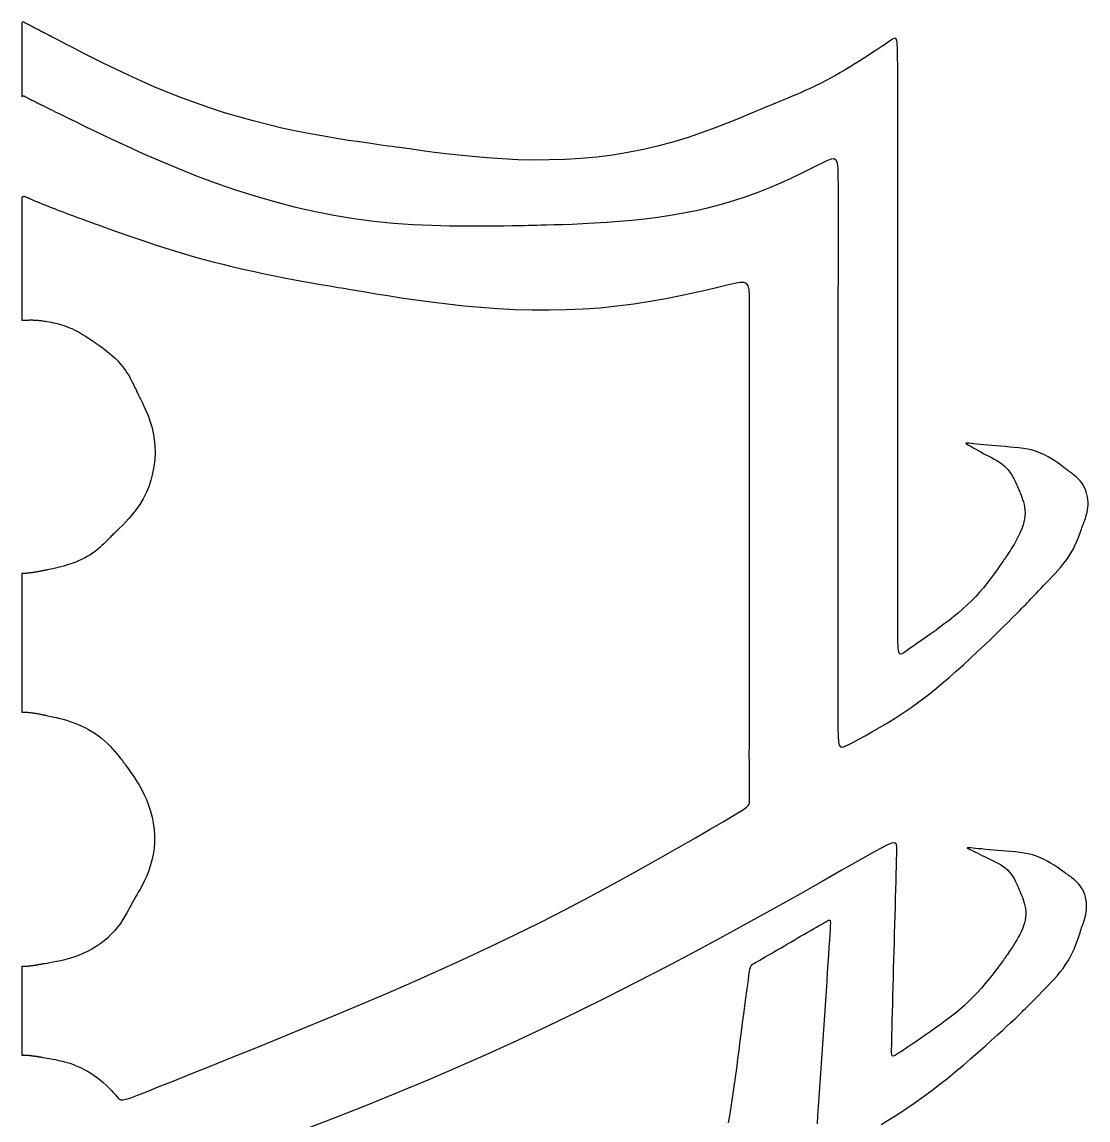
# Model space of a CAD drawing. Extents: x -10.6 to 10.6, y -20 to 20.
# Drawn here: x -10.58 to 10.62, y -1.84 to 19.98 of the extents above; entities that cross this region are included whole.
import ezdxf

# ---------------------------------------------------------------- set-up
doc = ezdxf.new("R2010")
doc.units = 0
doc.layers.add('LAYER 1', color=7, linetype='CONTINUOUS')

msp = doc.modelspace()

# ---------------------------------------------------------------- linework, layer by layer
at = {"layer": 'LAYER 1', "color": 177}
for points in [[(-10.55, 18.511), (-10.55, 18.511), (-10.549, 18.511), (-10.549, 18.511), (-10.549, 18.511), (-10.549, 18.512), (-10.548, 18.512), (-10.548, 18.512), (-10.548, 18.512), (-10.548, 18.512), (-10.548, 18.512), (-10.547, 18.512), (-10.547, 18.512), (-10.547, 18.512), (-10.547, 18.512), (-10.547, 18.513), (-10.547, 18.513), (-10.547, 18.513), (-10.546, 18.513), (-10.546, 18.512), (-10.544, 18.512), (-10.542, 18.51), (-10.538, 18.509), (-10.533, 18.506), (-10.526, 18.502), (-10.516, 18.497), (-10.504, 18.491), (-10.49, 18.484), (-10.474, 18.476), (-10.457, 18.467), (-10.438, 18.457), (-10.419, 18.447), (-10.398, 18.436), (-10.378, 18.426), (-10.357, 18.415), (-10.336, 18.405), (-10.316, 18.395), (-10.295, 18.384), (-10.274, 18.374), (-10.253, 18.363), (-10.232, 18.353), (-10.211, 18.343), (-10.191, 18.332), (-10.17, 18.322), (-10.15, 18.312), (-10.13, 18.303), (-10.112, 18.294), (-10.095, 18.285), (-10.08, 18.278), (-10.067, 18.271), (-10.056, 18.266), (-10.046, 18.261), (-10.03, 18.253), (-10.004, 18.24), (-9.962, 18.22), (-9.899, 18.189), (-9.808, 18.144), (-9.684, 18.083), (-9.523, 18.004), (-9.319, 17.904), (-9.078, 17.787), (-8.803, 17.657), (-8.5, 17.515), (-8.172, 17.367), (-7.825, 17.216), (-7.463, 17.065), (-7.091, 16.917), (-6.713, 16.777), (-6.331, 16.645), (-5.946, 16.522), (-5.558, 16.41), (-5.166, 16.308), (-4.773, 16.218), (-4.378, 16.139), (-3.981, 16.074), (-3.583, 16.023), (-3.189, 15.984), (-2.802, 15.957), (-2.43, 15.939), (-2.078, 15.929), (-1.752, 15.925), (-1.459, 15.925), (-1.204, 15.928), (-0.992, 15.931), (-0.826, 15.934), (-0.695, 15.936), (-0.592, 15.937), (-0.506, 15.939), (-0.427, 15.941), (-0.346, 15.942), (-0.254, 15.945), (-0.141, 15.948), (0.001, 15.952), (0.169, 15.957), (0.362, 15.964), (0.574, 15.973), (0.802, 15.985), (1.043, 16), (1.293, 16.018), (1.548, 16.041), (1.804, 16.069), (2.061, 16.101), (2.318, 16.14), (2.573, 16.184), (2.827, 16.234), (3.08, 16.292), (3.329, 16.357), (3.577, 16.429), (3.82, 16.51), (4.059, 16.598), (4.29, 16.69), (4.51, 16.784), (4.717, 16.878), (4.907, 16.967), (5.078, 17.051), (5.226, 17.125), (5.349, 17.188), (5.446, 17.235), (5.519, 17.262), (5.572, 17.264), (5.607, 17.235), (5.629, 17.17), (5.641, 17.064), (5.645, 16.911), (5.646, 16.707), (5.646, 16.446), (5.646, 16.135), (5.646, 15.779), (5.646, 15.386), (5.646, 14.962), (5.645, 14.515), (5.645, 14.051), (5.645, 13.577), (5.645, 13.101), (5.645, 12.624), (5.645, 12.148), (5.644, 11.671), (5.644, 11.194), (5.644, 10.718), (5.644, 10.241), (5.644, 9.765), (5.644, 9.288), (5.643, 8.814), (5.643, 8.35), (5.643, 7.902), (5.643, 7.477), (5.643, 7.083), (5.643, 6.725), (5.643, 6.412), (5.643, 6.15), (5.644, 5.944), (5.647, 5.789), (5.655, 5.68), (5.671, 5.611), (5.697, 5.577), (5.736, 5.571), (5.789, 5.589), (5.86, 5.625), (5.951, 5.673), (6.06, 5.731), (6.184, 5.799), (6.321, 5.875), (6.468, 5.959), (6.622, 6.05), (6.78, 6.148), (6.939, 6.251), (7.097, 6.359), (7.253, 6.471), (7.406, 6.587), (7.557, 6.706), (7.706, 6.828), (7.852, 6.953), (7.997, 7.08), (8.14, 7.209), (8.282, 7.339), (8.421, 7.469), (8.557, 7.598), (8.687, 7.724), (8.81, 7.843), (8.924, 7.955), (9.027, 8.057), (9.117, 8.147), (9.193, 8.222), (9.253, 8.282), (9.299, 8.329), (9.335, 8.365), (9.363, 8.392), (9.385, 8.415), (9.404, 8.435), (9.424, 8.456), (9.446, 8.48), (9.474, 8.51), (9.508, 8.545), (9.547, 8.587), (9.59, 8.633), (9.638, 8.683), (9.688, 8.736), (9.74, 8.791), (9.794, 8.848), (9.849, 8.905), (9.904, 8.963), (9.959, 9.021), (10.013, 9.08), (10.066, 9.139), (10.117, 9.2), (10.166, 9.263), (10.212, 9.326), (10.255, 9.392), (10.295, 9.459), (10.33, 9.527), (10.363, 9.594), (10.391, 9.659), (10.417, 9.72), (10.439, 9.776), (10.457, 9.826), (10.472, 9.869), (10.485, 9.903), (10.494, 9.929), (10.502, 9.95), (10.508, 9.967), (10.513, 9.982), (10.519, 9.996), (10.525, 10.012), (10.532, 10.03), (10.541, 10.054), (10.551, 10.082), (10.563, 10.115), (10.575, 10.153), (10.587, 10.194), (10.597, 10.238), (10.606, 10.285), (10.613, 10.334), (10.616, 10.384), (10.616, 10.436), (10.612, 10.488), (10.605, 10.54), (10.594, 10.591), (10.58, 10.641), (10.562, 10.69), (10.541, 10.737), (10.517, 10.781), (10.489, 10.822), (10.459, 10.859), (10.428, 10.894), (10.396, 10.925), (10.365, 10.952), (10.335, 10.977), (10.308, 10.998), (10.285, 11.015), (10.266, 11.029), (10.251, 11.04), (10.238, 11.05), (10.225, 11.059), (10.211, 11.07), (10.194, 11.083), (10.172, 11.1), (10.144, 11.121), (10.108, 11.148), (10.065, 11.18), (10.013, 11.217), (9.955, 11.257), (9.891, 11.297), (9.821, 11.338), (9.747, 11.377), (9.669, 11.412), (9.588, 11.443), (9.504, 11.468), (9.417, 11.488), (9.33, 11.503), (9.24, 11.516), (9.15, 11.526), (9.06, 11.534), (8.97, 11.541), (8.88, 11.548), (8.792, 11.555), (8.705, 11.562), (8.622, 11.57), (8.543, 11.577), (8.47, 11.585), (8.403, 11.592), (8.344, 11.598), (8.293, 11.603), (8.253, 11.608), (8.222, 11.611), (8.201, 11.612), (8.188, 11.612), (8.184, 11.609), (8.188, 11.604), (8.199, 11.597), (8.217, 11.586), (8.241, 11.572), (8.27, 11.555), (8.305, 11.535), (8.344, 11.513), (8.387, 11.489), (8.434, 11.463), (8.483, 11.436), (8.534, 11.408), (8.587, 11.38), (8.641, 11.352), (8.695, 11.324), (8.749, 11.295), (8.801, 11.264), (8.853, 11.232), (8.902, 11.198), (8.948, 11.161), (8.991, 11.121), (9.03, 11.079), (9.064, 11.034), (9.095, 10.988), (9.122, 10.942), (9.146, 10.897), (9.166, 10.855), (9.183, 10.817), (9.197, 10.784), (9.209, 10.756), (9.217, 10.735), (9.225, 10.718), (9.231, 10.703), (9.237, 10.689), (9.243, 10.674), (9.25, 10.657), (9.259, 10.636), (9.27, 10.609), (9.284, 10.576), (9.299, 10.537), (9.315, 10.494), (9.33, 10.445), (9.344, 10.394), (9.354, 10.339), (9.361, 10.282), (9.364, 10.223), (9.361, 10.164), (9.353, 10.104), (9.34, 10.045), (9.323, 9.985), (9.303, 9.926), (9.28, 9.867), (9.255, 9.81), (9.228, 9.754), (9.2, 9.7), (9.172, 9.648), (9.144, 9.598), (9.116, 9.552), (9.089, 9.51), (9.065, 9.471), (9.042, 9.437), (9.023, 9.408), (9.007, 9.384), (8.994, 9.365), (8.983, 9.349), (8.972, 9.333), (8.96, 9.315), (8.945, 9.293), (8.927, 9.266), (8.902, 9.231), (8.871, 9.185), (8.831, 9.129), (8.785, 9.062), (8.731, 8.989), (8.671, 8.908), (8.606, 8.824), (8.536, 8.737), (8.461, 8.649), (8.382, 8.563), (8.3, 8.478), (8.215, 8.396), (8.127, 8.317), (8.038, 8.239), (7.946, 8.164), (7.853, 8.09), (7.759, 8.018), (7.664, 7.947), (7.568, 7.877), (7.474, 7.809), (7.381, 7.743), (7.292, 7.681), (7.208, 7.623), (7.13, 7.569), (7.061, 7.522), (7, 7.481), (6.951, 7.447), (6.912, 7.424), (6.884, 7.418), (6.863, 7.436), (6.849, 7.482), (6.841, 7.564), (6.837, 7.688), (6.836, 7.861), (6.835, 8.088), (6.835, 8.372), (6.835, 8.709), (6.834, 9.09), (6.834, 9.508), (6.834, 9.957), (6.833, 10.428), (6.833, 10.915), (6.833, 11.41), (6.833, 11.907), (6.832, 12.404), (6.832, 12.9), (6.832, 13.397), (6.832, 13.894), (6.833, 14.391), (6.833, 14.888), (6.833, 15.384), (6.833, 15.881), (6.833, 16.373), (6.833, 16.854), (6.832, 17.316), (6.832, 17.752), (6.832, 18.155), (6.832, 18.517), (6.832, 18.832), (6.832, 19.091), (6.831, 19.293), (6.829, 19.444), (6.824, 19.549), (6.814, 19.615), (6.798, 19.648), (6.775, 19.655), (6.743, 19.642), (6.702, 19.615), (6.649, 19.58), (6.587, 19.538), (6.516, 19.491), (6.438, 19.439), (6.353, 19.383), (6.264, 19.325), (6.172, 19.266), (6.078, 19.206), (5.982, 19.146), (5.886, 19.087), (5.79, 19.029), (5.692, 18.972), (5.595, 18.916), (5.496, 18.862), (5.397, 18.808), (5.297, 18.757), (5.196, 18.707), (5.095, 18.659), (4.996, 18.614), (4.9, 18.571), (4.809, 18.531), (4.724, 18.496), (4.647, 18.464), (4.58, 18.436), (4.525, 18.413), (4.48, 18.395), (4.441, 18.379), (4.402, 18.363), (4.357, 18.344), (4.3, 18.32), (4.227, 18.29), (4.131, 18.249), (4.006, 18.196), (3.848, 18.13), (3.66, 18.051), (3.444, 17.965), (3.204, 17.873), (2.944, 17.779), (2.668, 17.685), (2.379, 17.596), (2.081, 17.515), (1.778, 17.443), (1.471, 17.383), (1.161, 17.333), (0.849, 17.294), (0.536, 17.265), (0.221, 17.246), (-0.093, 17.236), (-0.407, 17.235), (-0.72, 17.242), (-1.029, 17.256), (-1.33, 17.277), (-1.62, 17.302), (-1.893, 17.33), (-2.147, 17.359), (-2.375, 17.387), (-2.575, 17.414), (-2.741, 17.436), (-2.873, 17.455), (-2.978, 17.469), (-3.064, 17.481), (-3.14, 17.491), (-3.216, 17.502), (-3.299, 17.513), (-3.398, 17.527), (-3.522, 17.545), (-3.679, 17.567), (-3.867, 17.594), (-4.082, 17.626), (-4.32, 17.663), (-4.576, 17.707), (-4.846, 17.755), (-5.126, 17.81), (-5.411, 17.871), (-5.697, 17.938), (-5.982, 18.011), (-6.266, 18.09), (-6.548, 18.175), (-6.829, 18.266), (-7.108, 18.362), (-7.385, 18.464), (-7.659, 18.571), (-7.931, 18.684), (-8.199, 18.801), (-8.459, 18.919), (-8.709, 19.037), (-8.945, 19.152), (-9.163, 19.26), (-9.36, 19.36), (-9.532, 19.449), (-9.676, 19.523), (-9.79, 19.583), (-9.877, 19.628), (-9.941, 19.661), (-9.986, 19.684), (-10.016, 19.7), (-10.035, 19.71), (-10.048, 19.716), (-10.057, 19.721), (-10.069, 19.727), (-10.082, 19.734), (-10.097, 19.742), (-10.114, 19.751), (-10.132, 19.76), (-10.152, 19.77), (-10.172, 19.781), (-10.193, 19.791), (-10.214, 19.802), (-10.235, 19.813), (-10.256, 19.823), (-10.276, 19.834), (-10.297, 19.844), (-10.318, 19.855), (-10.339, 19.866), (-10.36, 19.877), (-10.381, 19.888), (-10.401, 19.899), (-10.421, 19.909), (-10.441, 19.92), (-10.459, 19.93), (-10.477, 19.939), (-10.492, 19.948), (-10.506, 19.956), (-10.518, 19.962), (-10.527, 19.967), (-10.534, 19.971), (-10.539, 19.974), (-10.542, 19.976), (-10.545, 19.977), (-10.546, 19.978), (-10.546, 19.978), (-10.547, 19.978), (-10.547, 19.978), (-10.547, 19.978), (-10.547, 19.978), (-10.547, 19.978), (-10.547, 19.978), (-10.547, 19.977), (-10.548, 19.977), (-10.548, 19.977), (-10.548, 19.977), (-10.548, 19.977), (-10.548, 19.977), (-10.549, 19.977), (-10.549, 19.977), (-10.549, 19.977), (-10.549, 19.977), (-10.55, 19.977), (-10.55, 19.977), (-10.55, 19.976), (-10.55, 19.976), (-10.55, 19.976), (-10.551, 19.976), (-10.551, 19.976), (-10.551, 19.976), (-10.551, 19.976), (-10.551, 19.976), (-10.551, 19.976), (-10.551, 19.976), (-10.551, 19.976), (-10.551, 19.976), (-10.552, 19.975), (-10.552, 19.975), (-10.552, 19.975), (-10.552, 19.975), (-10.553, 19.975), (-10.554, 19.975), (-10.554, 19.974), (-10.555, 19.974), (-10.556, 19.974), (-10.557, 19.973), (-10.558, 19.973), (-10.559, 19.972), (-10.56, 19.972), (-10.561, 19.972), (-10.562, 19.971), (-10.563, 19.971), (-10.564, 19.97), (-10.565, 19.97), (-10.566, 19.969), (-10.567, 19.969), (-10.568, 19.968), (-10.569, 19.968), (-10.57, 19.967), (-10.571, 19.967), (-10.572, 19.967), (-10.572, 19.966), (-10.573, 19.966), (-10.574, 19.965), (-10.574, 19.965), (-10.575, 19.965), (-10.575, 19.965), (-10.575, 19.965), (-10.575, 19.965), (-10.576, 19.965), (-10.576, 19.965), (-10.576, 19.965), (-10.576, 19.965), (-10.576, 19.964), (-10.576, 19.963), (-10.576, 19.958), (-10.576, 19.947), (-10.576, 19.926), (-10.576, 19.894), (-10.576, 19.848), (-10.576, 19.785), (-10.576, 19.703), (-10.576, 19.601), (-10.576, 19.483), (-10.576, 19.356), (-10.576, 19.224), (-10.576, 19.092), (-10.576, 18.965), (-10.576, 18.85), (-10.576, 18.749), (-10.576, 18.669), (-10.576, 18.608), (-10.576, 18.564), (-10.576, 18.533), (-10.576, 18.514), (-10.576, 18.503), (-10.576, 18.499), (-10.576, 18.498), (-10.576, 18.498), (-10.576, 18.498), (-10.576, 18.498), (-10.576, 18.498), (-10.575, 18.498), (-10.575, 18.498), (-10.575, 18.498), (-10.575, 18.498), (-10.574, 18.498), (-10.574, 18.499), (-10.573, 18.499), (-10.572, 18.499), (-10.571, 18.5), (-10.571, 18.5), (-10.57, 18.501), (-10.569, 18.501), (-10.568, 18.502), (-10.567, 18.502), (-10.566, 18.503), (-10.565, 18.503), (-10.564, 18.504), (-10.563, 18.504), (-10.562, 18.505), (-10.561, 18.505), (-10.56, 18.506), (-10.559, 18.506), (-10.558, 18.507), (-10.557, 18.507), (-10.556, 18.508), (-10.555, 18.508), (-10.554, 18.509), (-10.554, 18.509), (-10.553, 18.509), (-10.552, 18.51), (-10.552, 18.51), (-10.552, 18.51), (-10.552, 18.51), (-10.551, 18.51), (-10.551, 18.51), (-10.551, 18.51), (-10.551, 18.51), (-10.551, 18.51), (-10.551, 18.511), (-10.551, 18.511), (-10.551, 18.511), (-10.551, 18.511), (-10.55, 18.511), (-10.55, 18.511), (-10.55, 18.511)], [(-10.477, -0.548), (-10.468, -0.549), (-10.459, -0.549), (-10.45, -0.55), (-10.441, -0.551), (-10.431, -0.552), (-10.422, -0.553), (-10.413, -0.554), (-10.404, -0.555), (-10.395, -0.556), (-10.386, -0.557), (-10.378, -0.558), (-10.369, -0.559), (-10.362, -0.56), (-10.355, -0.561), (-10.348, -0.562), (-10.343, -0.562), (-10.338, -0.563), (-10.335, -0.563), (-10.332, -0.564), (-10.33, -0.564), (-10.329, -0.564), (-10.327, -0.564), (-10.325, -0.565), (-10.323, -0.565), (-10.321, -0.565), (-10.318, -0.565), (-10.315, -0.566), (-10.311, -0.566), (-10.307, -0.567), (-10.302, -0.567), (-10.297, -0.568), (-10.293, -0.569), (-10.288, -0.57), (-10.283, -0.57), (-10.278, -0.571), (-10.273, -0.572), (-10.269, -0.573), (-10.264, -0.574), (-10.259, -0.575), (-10.254, -0.576), (-10.249, -0.577), (-10.245, -0.578), (-10.24, -0.579), (-10.235, -0.58), (-10.231, -0.58), (-10.227, -0.581), (-10.223, -0.582), (-10.22, -0.582), (-10.217, -0.583), (-10.215, -0.583), (-10.212, -0.584), (-10.208, -0.584), (-10.2, -0.586), (-10.188, -0.588), (-10.171, -0.59), (-10.147, -0.594), (-10.116, -0.599), (-10.075, -0.606), (-10.026, -0.614), (-9.971, -0.625), (-9.909, -0.637), (-9.843, -0.651), (-9.773, -0.668), (-9.701, -0.688), (-9.627, -0.71), (-9.554, -0.736), (-9.482, -0.764), (-9.411, -0.796), (-9.341, -0.83), (-9.273, -0.867), (-9.206, -0.907), (-9.141, -0.95), (-9.077, -0.995), (-9.017, -1.043), (-8.958, -1.093), (-8.903, -1.144), (-8.851, -1.194), (-8.804, -1.243), (-8.761, -1.289), (-8.722, -1.332), (-8.689, -1.369), (-8.662, -1.4), (-8.639, -1.423), (-8.611, -1.436), (-8.569, -1.437), (-8.506, -1.424), (-8.413, -1.393), (-8.281, -1.344), (-8.101, -1.274), (-7.865, -1.18), (-7.568, -1.062), (-7.216, -0.921), (-6.816, -0.761), (-6.376, -0.584), (-5.905, -0.393), (-5.41, -0.191), (-4.9, 0.019), (-4.381, 0.234), (-3.862, 0.452), (-3.343, 0.673), (-2.826, 0.898), (-2.31, 1.126), (-1.797, 1.359), (-1.286, 1.597), (-0.778, 1.84), (-0.273, 2.09), (0.228, 2.346), (0.72, 2.605), (1.196, 2.863), (1.651, 3.113), (2.076, 3.352), (2.465, 3.573), (2.811, 3.772), (3.107, 3.944), (3.347, 4.083), (3.532, 4.191), (3.668, 4.273), (3.764, 4.333), (3.826, 4.377), (3.862, 4.41), (3.878, 4.437), (3.883, 4.463), (3.883, 4.494), (3.883, 4.532), (3.883, 4.576), (3.883, 4.626), (3.883, 4.681), (3.883, 4.739), (3.883, 4.799), (3.883, 4.861), (3.883, 4.924), (3.883, 4.988), (3.883, 5.051), (3.883, 5.114), (3.883, 5.177), (3.883, 5.24), (3.883, 5.303), (3.882, 5.366), (3.882, 5.43), (3.882, 5.492), (3.883, 5.554), (3.883, 5.615), (3.883, 5.672), (3.883, 5.725), (3.883, 5.774), (3.883, 5.817), (3.883, 5.853), (3.883, 5.882), (3.883, 5.91), (3.883, 5.941), (3.883, 5.983), (3.883, 6.042), (3.884, 6.124), (3.884, 6.236), (3.884, 6.384), (3.884, 6.574), (3.884, 6.804), (3.884, 7.07), (3.884, 7.366), (3.885, 7.686), (3.885, 8.025), (3.885, 8.377), (3.885, 8.738), (3.885, 9.101), (3.885, 9.464), (3.886, 9.827), (3.886, 10.191), (3.886, 10.554), (3.886, 10.917), (3.886, 11.28), (3.886, 11.644), (3.886, 12.007), (3.886, 12.368), (3.886, 12.722), (3.886, 13.063), (3.886, 13.386), (3.886, 13.686), (3.886, 13.956), (3.886, 14.192), (3.887, 14.388), (3.885, 14.541), (3.878, 14.655), (3.861, 14.733), (3.828, 14.781), (3.774, 14.801), (3.695, 14.8), (3.586, 14.78), (3.442, 14.746), (3.259, 14.702), (3.041, 14.651), (2.793, 14.596), (2.518, 14.538), (2.222, 14.479), (1.909, 14.424), (1.584, 14.373), (1.251, 14.329), (0.916, 14.295), (0.579, 14.271), (0.241, 14.256), (-0.098, 14.25), (-0.437, 14.252), (-0.776, 14.262), (-1.114, 14.28), (-1.452, 14.304), (-1.788, 14.335), (-2.119, 14.371), (-2.441, 14.41), (-2.749, 14.452), (-3.039, 14.494), (-3.304, 14.535), (-3.542, 14.573), (-3.746, 14.607), (-3.912, 14.635), (-4.042, 14.657), (-4.144, 14.674), (-4.224, 14.688), (-4.292, 14.699), (-4.355, 14.71), (-4.421, 14.721), (-4.498, 14.735), (-4.594, 14.751), (-4.713, 14.772), (-4.853, 14.797), (-5.01, 14.825), (-5.182, 14.857), (-5.366, 14.891), (-5.557, 14.929), (-5.755, 14.969), (-5.954, 15.011), (-6.154, 15.056), (-6.353, 15.102), (-6.551, 15.15), (-6.75, 15.201), (-6.947, 15.254), (-7.144, 15.308), (-7.341, 15.365), (-7.536, 15.424), (-7.731, 15.485), (-7.922, 15.547), (-8.107, 15.608), (-8.283, 15.668), (-8.447, 15.724), (-8.596, 15.777), (-8.729, 15.824), (-8.841, 15.864), (-8.931, 15.896), (-9, 15.921), (-9.053, 15.94), (-9.092, 15.954), (-9.122, 15.964), (-9.146, 15.973), (-9.169, 15.981), (-9.193, 15.99), (-9.223, 16), (-9.259, 16.013), (-9.301, 16.029), (-9.348, 16.045), (-9.398, 16.064), (-9.452, 16.083), (-9.508, 16.104), (-9.565, 16.125), (-9.623, 16.146), (-9.68, 16.168), (-9.738, 16.19), (-9.795, 16.211), (-9.853, 16.234), (-9.91, 16.256), (-9.967, 16.279), (-10.024, 16.301), (-10.082, 16.324), (-10.138, 16.348), (-10.194, 16.37), (-10.248, 16.393), (-10.298, 16.414), (-10.346, 16.434), (-10.388, 16.452), (-10.426, 16.467), (-10.457, 16.481), (-10.481, 16.491), (-10.5, 16.499), (-10.513, 16.504), (-10.522, 16.508), (-10.528, 16.511), (-10.531, 16.512), (-10.533, 16.512), (-10.533, 16.512), (-10.533, 16.512), (-10.534, 16.512), (-10.535, 16.512), (-10.535, 16.511), (-10.536, 16.511), (-10.537, 16.511), (-10.537, 16.511), (-10.538, 16.51), (-10.539, 16.51), (-10.54, 16.51), (-10.541, 16.509), (-10.541, 16.509), (-10.542, 16.509), (-10.543, 16.508), (-10.544, 16.508), (-10.545, 16.508), (-10.545, 16.507), (-10.546, 16.507), (-10.547, 16.507), (-10.548, 16.506), (-10.548, 16.506), (-10.549, 16.506), (-10.549, 16.506), (-10.55, 16.506), (-10.55, 16.506), (-10.551, 16.505), (-10.551, 16.505), (-10.551, 16.505), (-10.551, 16.505), (-10.552, 16.505), (-10.552, 16.505), (-10.552, 16.505), (-10.553, 16.505), (-10.553, 16.505), (-10.554, 16.504), (-10.555, 16.504), (-10.556, 16.504), (-10.557, 16.503), (-10.558, 16.503), (-10.559, 16.503), (-10.56, 16.502), (-10.561, 16.502), (-10.562, 16.502), (-10.563, 16.501), (-10.564, 16.501), (-10.565, 16.501), (-10.566, 16.5), (-10.567, 16.5), (-10.568, 16.5), (-10.569, 16.499), (-10.57, 16.499), (-10.571, 16.499), (-10.571, 16.498), (-10.572, 16.498), (-10.573, 16.498), (-10.574, 16.498), (-10.574, 16.497), (-10.575, 16.497), (-10.575, 16.497), (-10.575, 16.497), (-10.575, 16.497), (-10.576, 16.497), (-10.576, 16.497), (-10.576, 16.497), (-10.576, 16.497), (-10.576, 16.497), (-10.576, 16.494), (-10.576, 16.485), (-10.576, 16.465), (-10.576, 16.429), (-10.576, 16.372), (-10.576, 16.292), (-10.576, 16.182), (-10.576, 16.038), (-10.576, 15.862), (-10.576, 15.661), (-10.576, 15.444), (-10.576, 15.221), (-10.576, 15), (-10.576, 14.79), (-10.576, 14.6), (-10.576, 14.439), (-10.576, 14.313), (-10.576, 14.218), (-10.576, 14.15), (-10.576, 14.104), (-10.576, 14.076), (-10.576, 14.062), (-10.576, 14.057), (-10.576, 14.056), (-10.576, 14.056), (-10.576, 14.056), (-10.576, 14.056), (-10.576, 14.056), (-10.575, 14.056), (-10.575, 14.056), (-10.575, 14.056), (-10.575, 14.056), (-10.574, 14.056), (-10.573, 14.056), (-10.573, 14.056), (-10.572, 14.056), (-10.571, 14.056), (-10.57, 14.056), (-10.569, 14.055), (-10.568, 14.055), (-10.567, 14.055), (-10.566, 14.055), (-10.565, 14.055), (-10.564, 14.055), (-10.563, 14.055), (-10.562, 14.055), (-10.561, 14.055), (-10.56, 14.055), (-10.559, 14.055), (-10.558, 14.055), (-10.557, 14.055), (-10.556, 14.055), (-10.555, 14.055), (-10.554, 14.055), (-10.554, 14.055), (-10.553, 14.055), (-10.553, 14.055), (-10.552, 14.055), (-10.551, 14.055), (-10.55, 14.055), (-10.549, 14.055), (-10.546, 14.055), (-10.543, 14.055), (-10.538, 14.055), (-10.532, 14.056), (-10.524, 14.056), (-10.514, 14.056), (-10.504, 14.056), (-10.492, 14.056), (-10.479, 14.057), (-10.466, 14.057), (-10.452, 14.057), (-10.439, 14.057), (-10.425, 14.058), (-10.411, 14.058), (-10.397, 14.058), (-10.383, 14.058), (-10.369, 14.058), (-10.355, 14.057), (-10.341, 14.057), (-10.327, 14.057), (-10.313, 14.056), (-10.299, 14.055), (-10.286, 14.054), (-10.273, 14.053), (-10.261, 14.052), (-10.251, 14.051), (-10.241, 14.05), (-10.232, 14.049), (-10.226, 14.048), (-10.22, 14.048), (-10.215, 14.047), (-10.208, 14.046), (-10.201, 14.045), (-10.19, 14.044), (-10.177, 14.042), (-10.159, 14.039), (-10.135, 14.035), (-10.106, 14.031), (-10.073, 14.025), (-10.035, 14.019), (-9.994, 14.011), (-9.95, 14.002), (-9.905, 13.992), (-9.859, 13.981), (-9.812, 13.968), (-9.766, 13.954), (-9.72, 13.939), (-9.674, 13.922), (-9.629, 13.904), (-9.584, 13.885), (-9.54, 13.864), (-9.496, 13.843), (-9.453, 13.82), (-9.411, 13.796), (-9.371, 13.772), (-9.332, 13.748), (-9.295, 13.725), (-9.261, 13.703), (-9.231, 13.682), (-9.204, 13.664), (-9.181, 13.648), (-9.163, 13.636), (-9.149, 13.626), (-9.137, 13.618), (-9.127, 13.61), (-9.116, 13.603), (-9.104, 13.595), (-9.09, 13.585), (-9.072, 13.573), (-9.05, 13.557), (-9.022, 13.538), (-8.991, 13.516), (-8.957, 13.491), (-8.92, 13.463), (-8.881, 13.433), (-8.841, 13.401), (-8.801, 13.367), (-8.762, 13.332), (-8.723, 13.296), (-8.686, 13.258), (-8.65, 13.22), (-8.615, 13.18), (-8.581, 13.139), (-8.548, 13.097), (-8.517, 13.054), (-8.488, 13.01), (-8.46, 12.966), (-8.434, 12.921), (-8.411, 12.878), (-8.389, 12.837), (-8.369, 12.798), (-8.352, 12.763), (-8.337, 12.732), (-8.325, 12.706), (-8.315, 12.686), (-8.307, 12.668), (-8.299, 12.651), (-8.29, 12.632), (-8.278, 12.609), (-8.263, 12.579), (-8.244, 12.54), (-8.218, 12.489), (-8.186, 12.425), (-8.15, 12.348), (-8.11, 12.259), (-8.07, 12.161), (-8.031, 12.053), (-7.996, 11.937), (-7.967, 11.814), (-7.945, 11.686), (-7.932, 11.554), (-7.93, 11.419), (-7.937, 11.282), (-7.953, 11.144), (-7.979, 11.008), (-8.013, 10.875), (-8.056, 10.746), (-8.108, 10.622), (-8.168, 10.505), (-8.234, 10.395), (-8.304, 10.293), (-8.376, 10.2), (-8.448, 10.116), (-8.517, 10.041), (-8.58, 9.975), (-8.636, 9.92), (-8.682, 9.876), (-8.718, 9.841), (-8.745, 9.814), (-8.767, 9.793), (-8.784, 9.776), (-8.799, 9.761), (-8.814, 9.745), (-8.831, 9.728), (-8.853, 9.706), (-8.879, 9.679), (-8.91, 9.647), (-8.945, 9.612), (-8.985, 9.575), (-9.028, 9.537), (-9.073, 9.498), (-9.122, 9.459), (-9.173, 9.423), (-9.225, 9.388), (-9.279, 9.356), (-9.334, 9.325), (-9.391, 9.297), (-9.449, 9.271), (-9.507, 9.247), (-9.567, 9.225), (-9.627, 9.204), (-9.687, 9.186), (-9.746, 9.169), (-9.804, 9.153), (-9.859, 9.14), (-9.911, 9.127), (-9.959, 9.117), (-10.001, 9.108), (-10.037, 9.101), (-10.065, 9.095), (-10.087, 9.09), (-10.104, 9.087), (-10.116, 9.084), (-10.125, 9.082), (-10.133, 9.081), (-10.139, 9.079), (-10.147, 9.078), (-10.155, 9.076), (-10.166, 9.074), (-10.178, 9.071), (-10.192, 9.069), (-10.207, 9.066), (-10.222, 9.063), (-10.239, 9.06), (-10.255, 9.056), (-10.272, 9.053), (-10.289, 9.05), (-10.306, 9.048), (-10.323, 9.045), (-10.34, 9.042), (-10.357, 9.04), (-10.374, 9.037), (-10.391, 9.035), (-10.409, 9.033), (-10.425, 9.031), (-10.442, 9.029), (-10.458, 9.028), (-10.473, 9.026), (-10.487, 9.025), (-10.5, 9.024), (-10.511, 9.023), (-10.521, 9.022), (-10.528, 9.021), (-10.533, 9.021), (-10.537, 9.021), (-10.54, 9.02), (-10.542, 9.02), (-10.543, 9.02), (-10.543, 9.02), (-10.543, 9.02), (-10.544, 9.02), (-10.544, 9.02), (-10.544, 9.02), (-10.544, 9.02), (-10.545, 9.02), (-10.545, 9.02), (-10.545, 9.02), (-10.546, 9.02), (-10.546, 9.02), (-10.546, 9.02), (-10.547, 9.02), (-10.547, 9.02), (-10.547, 9.021), (-10.548, 9.021), (-10.548, 9.021), (-10.548, 9.021), (-10.549, 9.021), (-10.549, 9.021), (-10.549, 9.021), (-10.55, 9.021), (-10.55, 9.021), (-10.55, 9.021), (-10.551, 9.021), (-10.551, 9.021), (-10.551, 9.021), (-10.551, 9.021), (-10.551, 9.021), (-10.551, 9.021), (-10.551, 9.021), (-10.552, 9.021), (-10.552, 9.021), (-10.552, 9.021), (-10.553, 9.021), (-10.553, 9.021), (-10.554, 9.021), (-10.555, 9.021), (-10.556, 9.021), (-10.557, 9.021), (-10.558, 9.021), (-10.559, 9.021), (-10.56, 9.021), (-10.561, 9.021), (-10.562, 9.022), (-10.563, 9.022), (-10.564, 9.022), (-10.565, 9.022), (-10.566, 9.022), (-10.567, 9.022), (-10.568, 9.022), (-10.569, 9.022), (-10.57, 9.022), (-10.571, 9.023), (-10.572, 9.023), (-10.572, 9.023), (-10.573, 9.023), (-10.574, 9.023), (-10.574, 9.023), (-10.575, 9.023), (-10.575, 9.023), (-10.575, 9.023), (-10.575, 9.023), (-10.576, 9.023), (-10.576, 9.023), (-10.576, 9.023), (-10.576, 9.023), (-10.576, 9.023), (-10.576, 9.02), (-10.576, 9.009), (-10.576, 8.986), (-10.576, 8.944), (-10.576, 8.88), (-10.576, 8.788), (-10.576, 8.662), (-10.576, 8.499), (-10.576, 8.299), (-10.576, 8.071), (-10.576, 7.826), (-10.576, 7.573), (-10.576, 7.324), (-10.576, 7.087), (-10.576, 6.873), (-10.576, 6.692), (-10.576, 6.551), (-10.576, 6.444), (-10.576, 6.368), (-10.576, 6.317), (-10.576, 6.286), (-10.576, 6.27), (-10.576, 6.265), (-10.576, 6.264), (-10.576, 6.264), (-10.576, 6.264), (-10.576, 6.264), (-10.576, 6.264), (-10.575, 6.264), (-10.575, 6.264), (-10.575, 6.264), (-10.574, 6.264), (-10.574, 6.264), (-10.573, 6.264), (-10.573, 6.264), (-10.572, 6.264), (-10.571, 6.265), (-10.57, 6.265), (-10.569, 6.265), (-10.568, 6.265), (-10.567, 6.265), (-10.566, 6.265), (-10.565, 6.265), (-10.564, 6.265), (-10.563, 6.266), (-10.562, 6.266), (-10.561, 6.266), (-10.56, 6.266), (-10.559, 6.266), (-10.558, 6.266), (-10.557, 6.266), (-10.556, 6.266), (-10.555, 6.266), (-10.554, 6.266), (-10.554, 6.267), (-10.553, 6.267), (-10.553, 6.267), (-10.552, 6.267), (-10.552, 6.267), (-10.552, 6.267), (-10.551, 6.267), (-10.551, 6.267), (-10.551, 6.267), (-10.551, 6.267), (-10.551, 6.267), (-10.551, 6.267), (-10.55, 6.267), (-10.55, 6.267), (-10.55, 6.267), (-10.55, 6.267), (-10.549, 6.267), (-10.549, 6.267), (-10.549, 6.267), (-10.548, 6.267), (-10.548, 6.267), (-10.547, 6.267), (-10.547, 6.267), (-10.547, 6.268), (-10.546, 6.268), (-10.546, 6.268), (-10.545, 6.268), (-10.545, 6.268), (-10.545, 6.268), (-10.544, 6.268), (-10.544, 6.268), (-10.544, 6.268), (-10.543, 6.268), (-10.543, 6.268), (-10.543, 6.268), (-10.542, 6.268), (-10.542, 6.268), (-10.541, 6.268), (-10.54, 6.268), (-10.538, 6.268), (-10.534, 6.267), (-10.53, 6.267), (-10.523, 6.267), (-10.515, 6.266), (-10.504, 6.266), (-10.492, 6.265), (-10.478, 6.264), (-10.464, 6.263), (-10.448, 6.262), (-10.431, 6.26), (-10.414, 6.259), (-10.397, 6.257), (-10.38, 6.255), (-10.363, 6.253), (-10.347, 6.25), (-10.33, 6.248), (-10.313, 6.245), (-10.296, 6.242), (-10.279, 6.239), (-10.262, 6.236), (-10.245, 6.233), (-10.229, 6.23), (-10.213, 6.227), (-10.198, 6.224), (-10.184, 6.221), (-10.171, 6.218), (-10.16, 6.216), (-10.15, 6.214), (-10.142, 6.212), (-10.135, 6.211), (-10.128, 6.209), (-10.118, 6.207), (-10.105, 6.205), (-10.088, 6.201), (-10.064, 6.196), (-10.032, 6.189), (-9.992, 6.181), (-9.943, 6.17), (-9.887, 6.158), (-9.825, 6.143), (-9.758, 6.125), (-9.688, 6.105), (-9.616, 6.082), (-9.543, 6.057), (-9.469, 6.028), (-9.397, 5.996), (-9.326, 5.962), (-9.256, 5.924), (-9.188, 5.884), (-9.122, 5.841), (-9.057, 5.795), (-8.995, 5.747), (-8.935, 5.696), (-8.878, 5.642), (-8.824, 5.588), (-8.774, 5.535), (-8.728, 5.483), (-8.686, 5.434), (-8.649, 5.389), (-8.617, 5.349), (-8.591, 5.316), (-8.571, 5.29), (-8.554, 5.269), (-8.539, 5.249), (-8.525, 5.23), (-8.509, 5.209), (-8.49, 5.182), (-8.466, 5.149), (-8.436, 5.105), (-8.398, 5.051), (-8.354, 4.986), (-8.305, 4.911), (-8.253, 4.827), (-8.201, 4.735), (-8.15, 4.635), (-8.101, 4.529), (-8.057, 4.417), (-8.02, 4.301), (-7.989, 4.181), (-7.966, 4.058), (-7.95, 3.934), (-7.942, 3.809), (-7.942, 3.684), (-7.95, 3.561), (-7.966, 3.44), (-7.992, 3.323), (-8.024, 3.21), (-8.062, 3.102), (-8.103, 3.002), (-8.146, 2.909), (-8.189, 2.824), (-8.229, 2.75), (-8.264, 2.687), (-8.294, 2.636), (-8.317, 2.596), (-8.335, 2.564), (-8.35, 2.537), (-8.363, 2.514), (-8.376, 2.49), (-8.39, 2.463), (-8.408, 2.43), (-8.43, 2.389), (-8.457, 2.338), (-8.49, 2.279), (-8.528, 2.214), (-8.571, 2.144), (-8.62, 2.071), (-8.674, 1.997), (-8.734, 1.924), (-8.799, 1.853), (-8.868, 1.786), (-8.942, 1.723), (-9.021, 1.664), (-9.102, 1.609), (-9.187, 1.558), (-9.274, 1.512), (-9.363, 1.47), (-9.453, 1.433), (-9.544, 1.401), (-9.634, 1.372), (-9.722, 1.348), (-9.806, 1.328), (-9.885, 1.311), (-9.957, 1.297), (-10.021, 1.285), (-10.075, 1.276), (-10.118, 1.269), (-10.151, 1.264), (-10.175, 1.26), (-10.192, 1.257), (-10.203, 1.255), (-10.21, 1.254), (-10.214, 1.253), (-10.216, 1.253), (-10.219, 1.253), (-10.222, 1.252), (-10.226, 1.251), (-10.229, 1.251), (-10.234, 1.25), (-10.238, 1.249), (-10.243, 1.248), (-10.248, 1.247), (-10.252, 1.246), (-10.257, 1.245), (-10.262, 1.244), (-10.267, 1.243), (-10.272, 1.242), (-10.276, 1.241), (-10.281, 1.24), (-10.286, 1.239), (-10.291, 1.238), (-10.296, 1.237), (-10.3, 1.237), (-10.305, 1.236), (-10.309, 1.235), (-10.313, 1.235), (-10.317, 1.234), (-10.32, 1.234), (-10.323, 1.234), (-10.325, 1.233), (-10.326, 1.233), (-10.328, 1.233), (-10.33, 1.233), (-10.332, 1.232), (-10.334, 1.232), (-10.337, 1.232), (-10.341, 1.231), (-10.346, 1.231), (-10.352, 1.23), (-10.359, 1.229), (-10.366, 1.228), (-10.374, 1.227), (-10.383, 1.226), (-10.392, 1.225), (-10.401, 1.224), (-10.41, 1.223), (-10.419, 1.222), (-10.428, 1.22), (-10.437, 1.219), (-10.446, 1.218), (-10.455, 1.217), (-10.464, 1.216), (-10.474, 1.215), (-10.483, 1.214), (-10.492, 1.214), (-10.5, 1.213), (-10.509, 1.212), (-10.517, 1.212), (-10.524, 1.212), (-10.531, 1.211), (-10.536, 1.211), (-10.541, 1.211), (-10.544, 1.211), (-10.547, 1.211), (-10.549, 1.211), (-10.55, 1.211), (-10.551, 1.211), (-10.552, 1.211), (-10.552, 1.211), (-10.553, 1.211), (-10.553, 1.211), (-10.554, 1.211), (-10.555, 1.211), (-10.555, 1.211), (-10.556, 1.211), (-10.557, 1.211), (-10.558, 1.211), (-10.559, 1.211), (-10.56, 1.211), (-10.561, 1.211), (-10.562, 1.211), (-10.563, 1.211), (-10.564, 1.211), (-10.566, 1.211), (-10.567, 1.211), (-10.568, 1.211), (-10.569, 1.211), (-10.57, 1.211), (-10.571, 1.211), (-10.572, 1.212), (-10.572, 1.212), (-10.573, 1.212), (-10.574, 1.212), (-10.574, 1.212), (-10.575, 1.212), (-10.575, 1.212), (-10.575, 1.212), (-10.575, 1.212), (-10.576, 1.212), (-10.576, 1.212), (-10.576, 1.212), (-10.576, 1.212), (-10.576, 1.212), (-10.576, 1.21), (-10.576, 1.203), (-10.576, 1.187), (-10.576, 1.161), (-10.576, 1.119), (-10.576, 1.06), (-10.576, 0.979), (-10.576, 0.874), (-10.576, 0.746), (-10.576, 0.6), (-10.576, 0.444), (-10.576, 0.283), (-10.576, 0.124), (-10.576, -0.027), (-10.576, -0.162), (-10.576, -0.277), (-10.576, -0.366), (-10.576, -0.434), (-10.576, -0.482), (-10.576, -0.514), (-10.576, -0.533), (-10.576, -0.543), (-10.576, -0.546), (-10.576, -0.547), (-10.576, -0.547), (-10.576, -0.547), (-10.576, -0.547), (-10.576, -0.547), (-10.575, -0.547), (-10.575, -0.547), (-10.575, -0.547), (-10.574, -0.547), (-10.574, -0.547), (-10.573, -0.546), (-10.573, -0.546), (-10.572, -0.546), (-10.571, -0.546), (-10.57, -0.546), (-10.569, -0.546), (-10.568, -0.546), (-10.567, -0.546), (-10.566, -0.546), (-10.565, -0.545), (-10.564, -0.545), (-10.563, -0.545), (-10.562, -0.545), (-10.561, -0.545), (-10.56, -0.545), (-10.559, -0.545), (-10.558, -0.545), (-10.557, -0.545), (-10.556, -0.545), (-10.555, -0.545), (-10.554, -0.545), (-10.553, -0.545), (-10.553, -0.544), (-10.552, -0.544), (-10.552, -0.544), (-10.551, -0.544), (-10.551, -0.544), (-10.55, -0.544), (-10.548, -0.544), (-10.545, -0.545), (-10.542, -0.545), (-10.538, -0.545), (-10.533, -0.545), (-10.527, -0.545), (-10.519, -0.546), (-10.512, -0.546), (-10.503, -0.546), (-10.495, -0.547), (-10.486, -0.547)]]:
    msp.add_lwpolyline(points, close=True, dxfattribs=at)
for points in [[(6.502, -1.922), (6.674, -1.819), (6.845, -1.712), (7.014, -1.601), (7.181, -1.487), (7.345, -1.37), (7.508, -1.25), (7.669, -1.127), (7.827, -1.002), (7.984, -0.875), (8.138, -0.746), (8.289, -0.617), (8.434, -0.49), (8.571, -0.368), (8.699, -0.252), (8.816, -0.146), (8.92, -0.05), (9.008, 0.032), (9.079, 0.098), (9.135, 0.15), (9.178, 0.19), (9.211, 0.221), (9.237, 0.246), (9.26, 0.268), (9.282, 0.289), (9.306, 0.314), (9.336, 0.344), (9.373, 0.381), (9.417, 0.424), (9.465, 0.473), (9.518, 0.526), (9.575, 0.584), (9.635, 0.644), (9.697, 0.707), (9.759, 0.771), (9.822, 0.836), (9.884, 0.902), (9.946, 0.969), (10.006, 1.037), (10.063, 1.106), (10.119, 1.177), (10.17, 1.25), (10.219, 1.324), (10.262, 1.401), (10.302, 1.479), (10.337, 1.556), (10.369, 1.631), (10.396, 1.702), (10.42, 1.769), (10.44, 1.828), (10.456, 1.88), (10.469, 1.922), (10.48, 1.954), (10.488, 1.98), (10.494, 2), (10.5, 2.016), (10.505, 2.031), (10.51, 2.046), (10.516, 2.063), (10.523, 2.084), (10.532, 2.11), (10.542, 2.141), (10.552, 2.176), (10.562, 2.215), (10.571, 2.257), (10.579, 2.301), (10.584, 2.348), (10.587, 2.396), (10.586, 2.445), (10.582, 2.495), (10.575, 2.544), (10.564, 2.594), (10.55, 2.642), (10.532, 2.689), (10.511, 2.734), (10.488, 2.776), (10.461, 2.816), (10.431, 2.852), (10.401, 2.885), (10.369, 2.915), (10.339, 2.941), (10.309, 2.965), (10.282, 2.985), (10.259, 3.002), (10.239, 3.016), (10.224, 3.027), (10.21, 3.036), (10.198, 3.045), (10.184, 3.055), (10.168, 3.066), (10.148, 3.081), (10.123, 3.099), (10.09, 3.123), (10.049, 3.153), (10, 3.187), (9.945, 3.224), (9.884, 3.262), (9.817, 3.301), (9.745, 3.339), (9.67, 3.373), (9.592, 3.404), (9.511, 3.429), (9.428, 3.45), (9.343, 3.467), (9.257, 3.48), (9.171, 3.491), (9.083, 3.499), (8.996, 3.507), (8.909, 3.513), (8.823, 3.52), (8.739, 3.527), (8.657, 3.534), (8.58, 3.541), (8.507, 3.548), (8.441, 3.554), (8.381, 3.559), (8.331, 3.564), (8.289, 3.568), (8.257, 3.571), (8.235, 3.573), (8.221, 3.573), (8.216, 3.571), (8.218, 3.567), (8.228, 3.561), (8.244, 3.552), (8.267, 3.541), (8.296, 3.526), (8.33, 3.509), (8.368, 3.49), (8.411, 3.469), (8.457, 3.446), (8.506, 3.422), (8.556, 3.398), (8.609, 3.373), (8.662, 3.348), (8.716, 3.322), (8.77, 3.295), (8.822, 3.267), (8.873, 3.238), (8.922, 3.206), (8.969, 3.172), (9.012, 3.134), (9.051, 3.094), (9.086, 3.051), (9.117, 3.006), (9.144, 2.962), (9.168, 2.918), (9.189, 2.877), (9.206, 2.839), (9.221, 2.805), (9.232, 2.778), (9.241, 2.756), (9.249, 2.738), (9.255, 2.724), (9.261, 2.71), (9.267, 2.695), (9.274, 2.679), (9.282, 2.659), (9.292, 2.633), (9.305, 2.601), (9.32, 2.563), (9.335, 2.52), (9.349, 2.473), (9.362, 2.421), (9.372, 2.367), (9.378, 2.311), (9.38, 2.254), (9.375, 2.195), (9.365, 2.137), (9.351, 2.078), (9.332, 2.019), (9.31, 1.961), (9.285, 1.904), (9.258, 1.848), (9.229, 1.794), (9.199, 1.741), (9.169, 1.69), (9.14, 1.642), (9.111, 1.596), (9.083, 1.555), (9.057, 1.517), (9.034, 1.483), (9.014, 1.455), (8.998, 1.431), (8.984, 1.412), (8.973, 1.396), (8.961, 1.38), (8.949, 1.363), (8.933, 1.342), (8.913, 1.315), (8.888, 1.28), (8.855, 1.235), (8.813, 1.179), (8.763, 1.113), (8.707, 1.039), (8.643, 0.959), (8.573, 0.874), (8.498, 0.786), (8.419, 0.697), (8.335, 0.609), (8.249, 0.524), (8.159, 0.441), (8.067, 0.361), (7.972, 0.282), (7.876, 0.206), (7.778, 0.132), (7.68, 0.059), (7.58, -0.013), (7.48, -0.084), (7.381, -0.153), (7.283, -0.22), (7.19, -0.283), (7.102, -0.343), (7.02, -0.397), (6.947, -0.446), (6.883, -0.488), (6.83, -0.523), (6.79, -0.549), (6.759, -0.564), (6.737, -0.568), (6.723, -0.559), (6.715, -0.534), (6.712, -0.493), (6.712, -0.434), (6.713, -0.355), (6.716, -0.255), (6.718, -0.137), (6.721, -0.003), (6.725, 0.145), (6.729, 0.303), (6.733, 0.469), (6.737, 0.641), (6.742, 0.816), (6.746, 0.992), (6.751, 1.167), (6.756, 1.343), (6.761, 1.519), (6.766, 1.694), (6.771, 1.87), (6.776, 2.046), (6.781, 2.222), (6.786, 2.397), (6.791, 2.571), (6.795, 2.741), (6.8, 2.905), (6.804, 3.06), (6.807, 3.202), (6.811, 3.331), (6.813, 3.442), (6.816, 3.534), (6.814, 3.604), (6.802, 3.65), (6.77, 3.67), (6.71, 3.662), (6.615, 3.623), (6.475, 3.551), (6.282, 3.444), (6.029, 3.3), (5.71, 3.118), (5.33, 2.902), (4.897, 2.659), (4.42, 2.392), (3.906, 2.107), (3.364, 1.811), (2.8, 1.508), (2.224, 1.203), (1.642, 0.901), (1.058, 0.605), (0.47, 0.314), (-0.12, 0.03), (-0.714, -0.249), (-1.31, -0.521), (-1.909, -0.787), (-2.51, -1.046), (-3.114, -1.297), (-3.716, -1.54), (-4.306, -1.772), (-4.876, -1.991)], [(3.468, -1.895), (3.5, -1.715), (3.53, -1.534), (3.558, -1.354), (3.584, -1.173), (3.609, -0.991), (3.634, -0.81), (3.657, -0.629), (3.68, -0.447), (3.703, -0.265), (3.726, -0.084), (3.75, 0.094), (3.772, 0.267), (3.794, 0.432), (3.814, 0.586), (3.833, 0.727), (3.85, 0.852), (3.864, 0.958), (3.876, 1.043), (3.885, 1.109), (3.894, 1.159), (3.903, 1.195), (3.915, 1.222), (3.93, 1.241), (3.949, 1.258), (3.974, 1.273), (4.006, 1.292), (4.046, 1.315), (4.092, 1.342), (4.143, 1.372), (4.199, 1.404), (4.259, 1.439), (4.321, 1.475), (4.385, 1.512), (4.45, 1.549), (4.514, 1.587), (4.579, 1.625), (4.644, 1.662), (4.708, 1.7), (4.773, 1.737), (4.837, 1.775), (4.902, 1.813), (4.967, 1.85), (5.031, 1.888), (5.095, 1.924), (5.157, 1.96), (5.216, 1.994), (5.271, 2.026), (5.321, 2.055), (5.366, 2.081), (5.404, 2.103), (5.435, 2.121), (5.459, 2.133), (5.476, 2.136), (5.487, 2.128), (5.493, 2.108), (5.495, 2.072), (5.493, 2.019), (5.489, 1.946), (5.483, 1.851), (5.475, 1.734), (5.466, 1.598), (5.456, 1.445), (5.445, 1.279), (5.433, 1.102), (5.421, 0.917), (5.408, 0.727), (5.395, 0.535), (5.382, 0.342), (5.369, 0.15), (5.356, -0.043), (5.343, -0.235), (5.33, -0.427), (5.317, -0.62), (5.304, -0.813), (5.291, -1.005), (5.278, -1.197), (5.265, -1.387), (5.253, -1.571), (5.241, -1.747), (5.23, -1.912)]]:
    msp.add_lwpolyline(points, dxfattribs=at)

doc.saveas('drawing.dxf')
